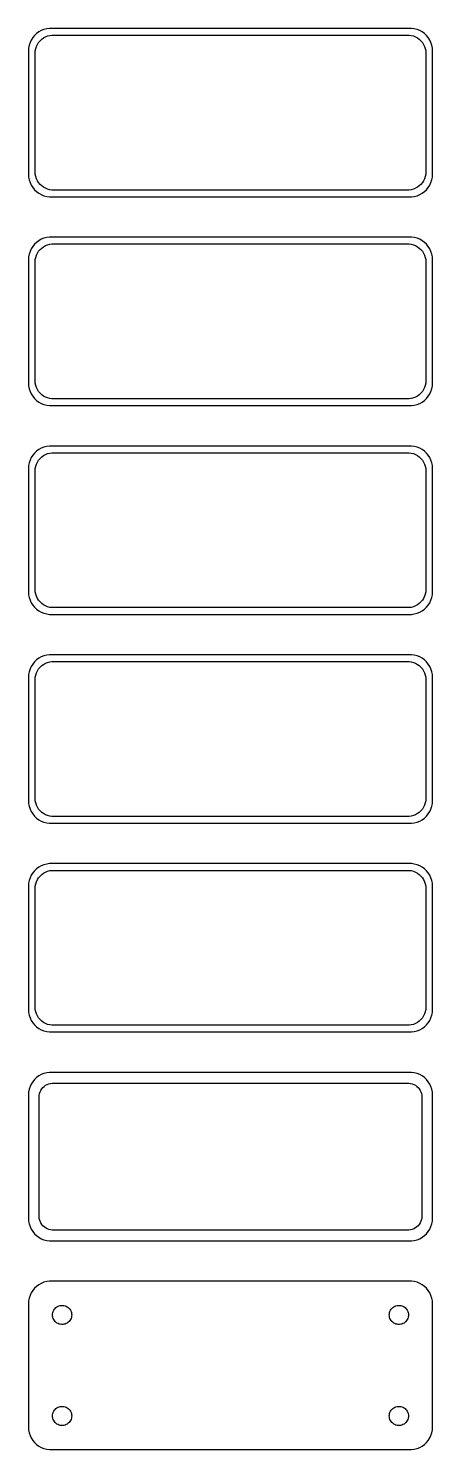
# Model space of a CAD drawing. Header units: metres. Extents: x -45 to 45, y 679 to 1367.
# Drawn here: x -45 to 45, y 678.8 to 995.2 of the extents above; entities that cross this region are included whole.
import ezdxf

# ---------------------------------------------------------------- set-up
doc = ezdxf.new("R2010")
doc.units = ezdxf.units.M

msp = doc.modelspace()

# ---------------------------------------------------------------- linework, layer by layer
for p, q in [((-43.1871, 994.103), (-43.6448, 993.673)), ((-42.6791, 994.472), (-43.1871, 994.103)), ((-42.1289, 994.774), (-42.6791, 994.472)), ((-41.5451, 995.005), (-42.1289, 994.774)), ((-40.9369, 995.161), (-41.5451, 995.005)), ((-40.3139, 995.24), (-40.9369, 995.161)), ((40.3139, 995.24), (-40.3139, 995.24)), ((40.9369, 995.161), (40.3139, 995.24)), ((41.5451, 995.005), (40.9369, 995.161)), ((42.1289, 994.774), (41.5451, 995.005)), ((42.6791, 994.472), (42.1289, 994.774)), ((43.1871, 994.103), (42.6791, 994.472)), ((43.6448, 993.673), (43.1871, 994.103)), ((-44.9606, 990.877), (-45, 990.25)), ((-44.8429, 991.493), (-44.9606, 990.877)), ((-44.6489, 992.091), (-44.8429, 991.493)), ((-44.3815, 992.659), (-44.6489, 992.091)), ((-44.0451, 993.189), (-44.3815, 992.659)), ((-43.6448, 993.673), (-44.0451, 993.189)), ((-43.4685, 990.251), (-43.3743, 990.745)), ((-43.3743, 990.745), (-43.2191, 991.222)), ((-43.2191, 991.222), (-43.0052, 991.677)), ((-43.0052, 991.677), (-42.7361, 992.101)), ((-42.7361, 992.101), (-42.4159, 992.488)), ((-42.4159, 992.488), (-42.0497, 992.832)), ((-42.0497, 992.832), (-41.6433, 993.127)), ((-41.6433, 993.127), (-41.2031, 993.369)), ((-41.2031, 993.369), (-40.7361, 993.554)), ((-40.7361, 993.554), (-40.2495, 993.679)), ((-40.2495, 993.679), (-39.7512, 993.742)), ((-39.7512, 993.742), (39.7512, 993.742)), ((39.7512, 993.742), (40.2495, 993.679)), ((40.2495, 993.679), (40.7361, 993.554)), ((40.7361, 993.554), (41.2031, 993.369)), ((41.2031, 993.369), (41.6433, 993.127)), ((41.6433, 993.127), (42.0497, 992.832)), ((42.0497, 992.832), (42.4159, 992.488)), ((42.4159, 992.488), (42.7361, 992.101)), ((42.7361, 992.101), (43.0052, 991.677)), ((43.0052, 991.677), (43.2191, 991.222)), ((43.2191, 991.222), (43.3743, 990.745)), ((43.3743, 990.745), (43.4685, 990.251)), ((44.0451, 993.189), (43.6448, 993.673)), ((44.3815, 992.659), (44.0451, 993.189)), ((44.6489, 992.091), (44.3815, 992.659)), ((44.8429, 991.493), (44.6489, 992.091)), ((44.9606, 990.877), (44.8429, 991.493)), ((45, 990.25), (44.9606, 990.877)), ((-45, 990.25), (-45, 962.75)), ((-43.5, 989.75), (-43.4685, 990.251)), ((-43.5, 963.25), (-43.5, 989.75)), ((43.4685, 990.251), (43.5, 989.75)), ((43.5, 989.75), (43.5, 963.25)), ((45, 962.75), (45, 990.25)), ((-45, 962.75), (-44.9606, 962.123)), ((-44.9606, 962.123), (-44.8429, 961.507)), ((-43.4685, 962.749), (-43.5, 963.25)), ((-43.3743, 962.255), (-43.4685, 962.749)), ((-43.2191, 961.778), (-43.3743, 962.255)), ((43.3743, 962.255), (43.2191, 961.778)), ((43.4685, 962.749), (43.3743, 962.255)), ((43.5, 963.25), (43.4685, 962.749)), ((44.8429, 961.507), (44.9606, 962.123)), ((44.9606, 962.123), (45, 962.75)), ((-44.8429, 961.507), (-44.6489, 960.909)), ((-44.6489, 960.909), (-44.3815, 960.341)), ((-44.3815, 960.341), (-44.0451, 959.811)), ((-44.0451, 959.811), (-43.6448, 959.327)), ((-43.6448, 959.327), (-43.1871, 958.897)), ((-43.0052, 961.323), (-43.2191, 961.778)), ((-42.7361, 960.899), (-43.0052, 961.323)), ((-42.4159, 960.512), (-42.7361, 960.899)), ((-42.0497, 960.168), (-42.4159, 960.512)), ((-41.6433, 959.873), (-42.0497, 960.168)), ((-41.2031, 959.631), (-41.6433, 959.873)), ((-40.7361, 959.446), (-41.2031, 959.631)), ((-40.2495, 959.321), (-40.7361, 959.446)), ((-39.7512, 959.258), (-40.2495, 959.321)), ((39.7512, 959.258), (-39.7512, 959.258)), ((40.2495, 959.321), (39.7512, 959.258)), ((40.7361, 959.446), (40.2495, 959.321)), ((41.2031, 959.631), (40.7361, 959.446)), ((41.6433, 959.873), (41.2031, 959.631)), ((42.0497, 960.168), (41.6433, 959.873)), ((42.4159, 960.512), (42.0497, 960.168)), ((42.7361, 960.899), (42.4159, 960.512)), ((43.0052, 961.323), (42.7361, 960.899)), ((43.2191, 961.778), (43.0052, 961.323)), ((43.1871, 958.897), (43.6448, 959.327)), ((43.6448, 959.327), (44.0451, 959.811)), ((44.0451, 959.811), (44.3815, 960.341)), ((44.3815, 960.341), (44.6489, 960.909)), ((44.6489, 960.909), (44.8429, 961.507)), ((-43.1871, 958.897), (-42.6791, 958.528)), ((-42.6791, 958.528), (-42.1289, 958.226)), ((-42.1289, 958.226), (-41.5451, 957.995)), ((-41.5451, 957.995), (-40.9369, 957.839)), ((-40.9369, 957.839), (-40.3139, 957.76)), ((-40.3139, 957.76), (40.3139, 957.76)), ((40.3139, 957.76), (40.9369, 957.839)), ((40.9369, 957.839), (41.5451, 957.995)), ((41.5451, 957.995), (42.1289, 958.226)), ((42.1289, 958.226), (42.6791, 958.528)), ((42.6791, 958.528), (43.1871, 958.897)), ((-44.0451, 946.689), (-44.3815, 946.159)), ((-43.6448, 947.173), (-44.0451, 946.689)), ((-43.1871, 947.603), (-43.6448, 947.173)), ((-42.6791, 947.972), (-43.1871, 947.603)), ((-42.1289, 948.274), (-42.6791, 947.972)), ((-42.4159, 945.988), (-42.0497, 946.332)), ((-41.5451, 948.505), (-42.1289, 948.274)), ((-42.0497, 946.332), (-41.6433, 946.627)), ((-41.6433, 946.627), (-41.2031, 946.869)), ((-40.9369, 948.661), (-41.5451, 948.505)), ((-41.2031, 946.869), (-40.7361, 947.054)), ((-40.3139, 948.74), (-40.9369, 948.661)), ((-40.7361, 947.054), (-40.2495, 947.179)), ((40.3139, 948.74), (-40.3139, 948.74)), ((-40.2495, 947.179), (-39.7512, 947.242)), ((-39.7512, 947.242), (39.7512, 947.242)), ((39.7512, 947.242), (40.2495, 947.179)), ((40.2495, 947.179), (40.7361, 947.054)), ((40.9369, 948.661), (40.3139, 948.74)), ((40.7361, 947.054), (41.2031, 946.869)), ((41.5451, 948.505), (40.9369, 948.661)), ((41.2031, 946.869), (41.6433, 946.627)), ((42.1289, 948.274), (41.5451, 948.505)), ((41.6433, 946.627), (42.0497, 946.332)), ((42.0497, 946.332), (42.4159, 945.988)), ((42.6791, 947.972), (42.1289, 948.274)), ((43.1871, 947.603), (42.6791, 947.972)), ((43.6448, 947.173), (43.1871, 947.603)), ((44.0451, 946.689), (43.6448, 947.173)), ((44.3815, 946.159), (44.0451, 946.689)), ((-44.9606, 944.377), (-45, 943.75)), ((-45, 943.75), (-45, 916.25)), ((-44.8429, 944.993), (-44.9606, 944.377)), ((-44.6489, 945.591), (-44.8429, 944.993)), ((-44.3815, 946.159), (-44.6489, 945.591)), ((-43.5, 943.25), (-43.4685, 943.751)), ((-43.5, 916.75), (-43.5, 943.25)), ((-43.4685, 943.751), (-43.3743, 944.245)), ((-43.3743, 944.245), (-43.2191, 944.722)), ((-43.2191, 944.722), (-43.0052, 945.177)), ((-43.0052, 945.177), (-42.7361, 945.601)), ((-42.7361, 945.601), (-42.4159, 945.988)), ((42.4159, 945.988), (42.7361, 945.601)), ((42.7361, 945.601), (43.0052, 945.177)), ((43.0052, 945.177), (43.2191, 944.722)), ((43.2191, 944.722), (43.3743, 944.245)), ((43.3743, 944.245), (43.4685, 943.751)), ((43.4685, 943.751), (43.5, 943.25)), ((43.5, 943.25), (43.5, 916.75)), ((44.6489, 945.591), (44.3815, 946.159)), ((44.8429, 944.993), (44.6489, 945.591)), ((44.9606, 944.377), (44.8429, 944.993)), ((45, 943.75), (44.9606, 944.377)), ((45, 916.25), (45, 943.75)), ((-45, 916.25), (-44.9606, 915.623)), ((-44.9606, 915.623), (-44.8429, 915.007)), ((-44.8429, 915.007), (-44.6489, 914.409)), ((-43.4685, 916.249), (-43.5, 916.75)), ((-43.3743, 915.755), (-43.4685, 916.249)), ((-43.2191, 915.278), (-43.3743, 915.755)), ((-43.0052, 914.823), (-43.2191, 915.278)), ((-42.7361, 914.399), (-43.0052, 914.823)), ((43.0052, 914.823), (42.7361, 914.399)), ((43.2191, 915.278), (43.0052, 914.823)), ((43.3743, 915.755), (43.2191, 915.278)), ((43.4685, 916.249), (43.3743, 915.755)), ((43.5, 916.75), (43.4685, 916.249)), ((44.6489, 914.409), (44.8429, 915.007)), ((44.8429, 915.007), (44.9606, 915.623)), ((44.9606, 915.623), (45, 916.25)), ((-44.6489, 914.409), (-44.3815, 913.841)), ((-44.3815, 913.841), (-44.0451, 913.311)), ((-44.0451, 913.311), (-43.6448, 912.827)), ((-43.6448, 912.827), (-43.1871, 912.397)), ((-43.1871, 912.397), (-42.6791, 912.028)), ((-42.4159, 914.012), (-42.7361, 914.399)), ((-42.6791, 912.028), (-42.1289, 911.726)), ((-42.0497, 913.668), (-42.4159, 914.012)), ((-42.1289, 911.726), (-41.5451, 911.495)), ((-41.6433, 913.373), (-42.0497, 913.668)), ((-41.2031, 913.131), (-41.6433, 913.373)), ((-41.5451, 911.495), (-40.9369, 911.339)), ((-40.7361, 912.946), (-41.2031, 913.131)), ((-40.2495, 912.821), (-40.7361, 912.946)), ((-39.7512, 912.758), (-40.2495, 912.821)), ((39.7512, 912.758), (-39.7512, 912.758)), ((40.2495, 912.821), (39.7512, 912.758)), ((40.7361, 912.946), (40.2495, 912.821)), ((41.2031, 913.131), (40.7361, 912.946)), ((40.9369, 911.339), (41.5451, 911.495)), ((41.6433, 913.373), (41.2031, 913.131)), ((41.5451, 911.495), (42.1289, 911.726)), ((42.0497, 913.668), (41.6433, 913.373)), ((42.4159, 914.012), (42.0497, 913.668)), ((42.1289, 911.726), (42.6791, 912.028)), ((42.7361, 914.399), (42.4159, 914.012)), ((42.6791, 912.028), (43.1871, 912.397)), ((43.1871, 912.397), (43.6448, 912.827)), ((43.6448, 912.827), (44.0451, 913.311)), ((44.0451, 913.311), (44.3815, 913.841)), ((44.3815, 913.841), (44.6489, 914.409)), ((-40.9369, 911.339), (-40.3139, 911.26)), ((-40.3139, 911.26), (40.3139, 911.26)), ((40.3139, 911.26), (40.9369, 911.339)), ((-41.5451, 902.005), (-42.1289, 901.774)), ((-40.9369, 902.161), (-41.5451, 902.005)), ((-40.3139, 902.24), (-40.9369, 902.161)), ((40.3139, 902.24), (-40.3139, 902.24)), ((40.9369, 902.161), (40.3139, 902.24)), ((41.5451, 902.005), (40.9369, 902.161)), ((42.1289, 901.774), (41.5451, 902.005)), ((-44.6489, 899.091), (-44.8429, 898.493)), ((-44.3815, 899.659), (-44.6489, 899.091)), ((-44.0451, 900.189), (-44.3815, 899.659)), ((-43.6448, 900.673), (-44.0451, 900.189)), ((-43.1871, 901.103), (-43.6448, 900.673)), ((-42.6791, 901.472), (-43.1871, 901.103)), ((-43.0052, 898.677), (-42.7361, 899.101)), ((-42.7361, 899.101), (-42.4159, 899.488)), ((-42.1289, 901.774), (-42.6791, 901.472)), ((-42.4159, 899.488), (-42.0497, 899.832)), ((-42.0497, 899.832), (-41.6433, 900.127)), ((-41.6433, 900.127), (-41.2031, 900.369)), ((-41.2031, 900.369), (-40.7361, 900.554)), ((-40.7361, 900.554), (-40.2495, 900.679)), ((-40.2495, 900.679), (-39.7512, 900.742)), ((-39.7512, 900.742), (39.7512, 900.742)), ((39.7512, 900.742), (40.2495, 900.679)), ((40.2495, 900.679), (40.7361, 900.554)), ((40.7361, 900.554), (41.2031, 900.369)), ((41.2031, 900.369), (41.6433, 900.127)), ((41.6433, 900.127), (42.0497, 899.832)), ((42.0497, 899.832), (42.4159, 899.488)), ((42.6791, 901.472), (42.1289, 901.774)), ((42.4159, 899.488), (42.7361, 899.101)), ((43.1871, 901.103), (42.6791, 901.472)), ((42.7361, 899.101), (43.0052, 898.677)), ((43.6448, 900.673), (43.1871, 901.103)), ((44.0451, 900.189), (43.6448, 900.673)), ((44.3815, 899.659), (44.0451, 900.189)), ((44.6489, 899.091), (44.3815, 899.659)), ((44.8429, 898.493), (44.6489, 899.091)), ((-44.9606, 897.877), (-45, 897.25)), ((-45, 897.25), (-45, 869.75)), ((-44.8429, 898.493), (-44.9606, 897.877)), ((-43.5, 896.75), (-43.4685, 897.251)), ((-43.5, 870.25), (-43.5, 896.75)), ((-43.4685, 897.251), (-43.3743, 897.745)), ((-43.3743, 897.745), (-43.2191, 898.222)), ((-43.2191, 898.222), (-43.0052, 898.677)), ((43.0052, 898.677), (43.2191, 898.222)), ((43.2191, 898.222), (43.3743, 897.745)), ((43.3743, 897.745), (43.4685, 897.251)), ((43.4685, 897.251), (43.5, 896.75)), ((43.5, 896.75), (43.5, 870.25)), ((44.9606, 897.877), (44.8429, 898.493)), ((45, 897.25), (44.9606, 897.877)), ((45, 869.75), (45, 897.25)), ((-45, 869.75), (-44.9606, 869.123)), ((-44.9606, 869.123), (-44.8429, 868.507)), ((-44.8429, 868.507), (-44.6489, 867.909)), ((-44.6489, 867.909), (-44.3815, 867.341)), ((-44.3815, 867.341), (-44.0451, 866.811)), ((-43.4685, 869.749), (-43.5, 870.25)), ((-43.3743, 869.255), (-43.4685, 869.749)), ((-43.2191, 868.778), (-43.3743, 869.255)), ((-43.0052, 868.323), (-43.2191, 868.778)), ((-42.7361, 867.899), (-43.0052, 868.323)), ((-42.4159, 867.512), (-42.7361, 867.899)), ((-42.0497, 867.168), (-42.4159, 867.512)), ((-41.6433, 866.873), (-42.0497, 867.168)), ((42.0497, 867.168), (41.6433, 866.873)), ((42.4159, 867.512), (42.0497, 867.168)), ((42.7361, 867.899), (42.4159, 867.512)), ((43.0052, 868.323), (42.7361, 867.899)), ((43.2191, 868.778), (43.0052, 868.323)), ((43.3743, 869.255), (43.2191, 868.778)), ((43.4685, 869.749), (43.3743, 869.255)), ((43.5, 870.25), (43.4685, 869.749)), ((44.0451, 866.811), (44.3815, 867.341)), ((44.3815, 867.341), (44.6489, 867.909)), ((44.6489, 867.909), (44.8429, 868.507)), ((44.8429, 868.507), (44.9606, 869.123)), ((44.9606, 869.123), (45, 869.75)), ((-44.0451, 866.811), (-43.6448, 866.327)), ((-43.6448, 866.327), (-43.1871, 865.897)), ((-43.1871, 865.897), (-42.6791, 865.528)), ((-42.6791, 865.528), (-42.1289, 865.226)), ((-42.1289, 865.226), (-41.5451, 864.995)), ((-41.2031, 866.631), (-41.6433, 866.873)), ((-41.5451, 864.995), (-40.9369, 864.839)), ((-40.7361, 866.446), (-41.2031, 866.631)), ((-40.9369, 864.839), (-40.3139, 864.76)), ((-40.2495, 866.321), (-40.7361, 866.446)), ((-40.3139, 864.76), (40.3139, 864.76)), ((-39.7512, 866.258), (-40.2495, 866.321)), ((39.7512, 866.258), (-39.7512, 866.258)), ((40.2495, 866.321), (39.7512, 866.258)), ((40.7361, 866.446), (40.2495, 866.321)), ((40.3139, 864.76), (40.9369, 864.839)), ((41.2031, 866.631), (40.7361, 866.446)), ((40.9369, 864.839), (41.5451, 864.995)), ((41.6433, 866.873), (41.2031, 866.631)), ((41.5451, 864.995), (42.1289, 865.226)), ((42.1289, 865.226), (42.6791, 865.528)), ((42.6791, 865.528), (43.1871, 865.897)), ((43.1871, 865.897), (43.6448, 866.327)), ((43.6448, 866.327), (44.0451, 866.811)), ((-43.1871, 854.603), (-43.6448, 854.173)), ((-42.6791, 854.972), (-43.1871, 854.603)), ((-42.1289, 855.274), (-42.6791, 854.972)), ((-41.5451, 855.505), (-42.1289, 855.274)), ((-40.9369, 855.661), (-41.5451, 855.505)), ((-40.3139, 855.74), (-40.9369, 855.661)), ((40.3139, 855.74), (-40.3139, 855.74)), ((40.9369, 855.661), (40.3139, 855.74)), ((41.5451, 855.505), (40.9369, 855.661)), ((42.1289, 855.274), (41.5451, 855.505)), ((42.6791, 854.972), (42.1289, 855.274)), ((43.1871, 854.603), (42.6791, 854.972)), ((43.6448, 854.173), (43.1871, 854.603)), ((-44.9606, 851.377), (-45, 850.75)), ((-44.8429, 851.993), (-44.9606, 851.377)), ((-44.6489, 852.591), (-44.8429, 851.993)), ((-44.3815, 853.159), (-44.6489, 852.591)), ((-44.0451, 853.689), (-44.3815, 853.159)), ((-43.6448, 854.173), (-44.0451, 853.689)), ((-43.3743, 851.245), (-43.2191, 851.722)), ((-43.2191, 851.722), (-43.0052, 852.177)), ((-43.0052, 852.177), (-42.7361, 852.601)), ((-42.7361, 852.601), (-42.4159, 852.988)), ((-42.4159, 852.988), (-42.0497, 853.332)), ((-42.0497, 853.332), (-41.6433, 853.627)), ((-41.6433, 853.627), (-41.2031, 853.869)), ((-41.2031, 853.869), (-40.7361, 854.054)), ((-40.7361, 854.054), (-40.2495, 854.179)), ((-40.2495, 854.179), (-39.7512, 854.242)), ((-39.7512, 854.242), (39.7512, 854.242)), ((39.7512, 854.242), (40.2495, 854.179)), ((40.2495, 854.179), (40.7361, 854.054)), ((40.7361, 854.054), (41.2031, 853.869)), ((41.2031, 853.869), (41.6433, 853.627)), ((41.6433, 853.627), (42.0497, 853.332)), ((42.0497, 853.332), (42.4159, 852.988)), ((42.4159, 852.988), (42.7361, 852.601)), ((42.7361, 852.601), (43.0052, 852.177)), ((43.0052, 852.177), (43.2191, 851.722)), ((43.2191, 851.722), (43.3743, 851.245)), ((44.0451, 853.689), (43.6448, 854.173)), ((44.3815, 853.159), (44.0451, 853.689)), ((44.6489, 852.591), (44.3815, 853.159)), ((44.8429, 851.993), (44.6489, 852.591)), ((44.9606, 851.377), (44.8429, 851.993)), ((45, 850.75), (44.9606, 851.377)), ((-45, 850.75), (-45, 823.25)), ((-43.5, 850.25), (-43.4685, 850.751)), ((-43.5, 823.75), (-43.5, 850.25)), ((-43.4685, 850.751), (-43.3743, 851.245)), ((43.3743, 851.245), (43.4685, 850.751)), ((43.4685, 850.751), (43.5, 850.25)), ((43.5, 850.25), (43.5, 823.75)), ((45, 823.25), (45, 850.75)), ((-45, 823.25), (-44.9606, 822.623)), ((-43.4685, 823.249), (-43.5, 823.75)), ((-43.3743, 822.755), (-43.4685, 823.249)), ((43.4685, 823.249), (43.3743, 822.755)), ((43.5, 823.75), (43.4685, 823.249)), ((44.9606, 822.623), (45, 823.25)), ((-44.9606, 822.623), (-44.8429, 822.007)), ((-44.8429, 822.007), (-44.6489, 821.409)), ((-44.6489, 821.409), (-44.3815, 820.841)), ((-44.3815, 820.841), (-44.0451, 820.311)), ((-44.0451, 820.311), (-43.6448, 819.827)), ((-43.6448, 819.827), (-43.1871, 819.397)), ((-43.2191, 822.278), (-43.3743, 822.755)), ((-43.0052, 821.823), (-43.2191, 822.278)), ((-42.7361, 821.399), (-43.0052, 821.823)), ((-42.4159, 821.012), (-42.7361, 821.399)), ((-42.0497, 820.668), (-42.4159, 821.012)), ((-41.6433, 820.373), (-42.0497, 820.668)), ((-41.2031, 820.131), (-41.6433, 820.373)), ((-40.7361, 819.946), (-41.2031, 820.131)), ((-40.2495, 819.821), (-40.7361, 819.946)), ((-39.7512, 819.758), (-40.2495, 819.821)), ((39.7512, 819.758), (-39.7512, 819.758)), ((40.2495, 819.821), (39.7512, 819.758)), ((40.7361, 819.946), (40.2495, 819.821)), ((41.2031, 820.131), (40.7361, 819.946)), ((41.6433, 820.373), (41.2031, 820.131)), ((42.0497, 820.668), (41.6433, 820.373)), ((42.4159, 821.012), (42.0497, 820.668)), ((42.7361, 821.399), (42.4159, 821.012)), ((43.0052, 821.823), (42.7361, 821.399)), ((43.2191, 822.278), (43.0052, 821.823)), ((43.1871, 819.397), (43.6448, 819.827)), ((43.3743, 822.755), (43.2191, 822.278)), ((43.6448, 819.827), (44.0451, 820.311)), ((44.0451, 820.311), (44.3815, 820.841)), ((44.3815, 820.841), (44.6489, 821.409)), ((44.6489, 821.409), (44.8429, 822.007)), ((44.8429, 822.007), (44.9606, 822.623)), ((-43.1871, 819.397), (-42.6791, 819.028)), ((-42.6791, 819.028), (-42.1289, 818.726)), ((-42.1289, 818.726), (-41.5451, 818.495)), ((-41.5451, 818.495), (-40.9369, 818.339)), ((-40.9369, 818.339), (-40.3139, 818.26)), ((-40.3139, 818.26), (40.3139, 818.26)), ((40.3139, 818.26), (40.9369, 818.339)), ((40.9369, 818.339), (41.5451, 818.495)), ((41.5451, 818.495), (42.1289, 818.726)), ((42.1289, 818.726), (42.6791, 819.028)), ((42.6791, 819.028), (43.1871, 819.397)), ((-44.0451, 807.189), (-44.3815, 806.659)), ((-43.6448, 807.673), (-44.0451, 807.189)), ((-43.1871, 808.103), (-43.6448, 807.673)), ((-42.6791, 808.472), (-43.1871, 808.103)), ((-42.1289, 808.774), (-42.6791, 808.472)), ((-41.5451, 809.005), (-42.1289, 808.774)), ((-42.0497, 806.832), (-41.6433, 807.127)), ((-41.6433, 807.127), (-41.2031, 807.369)), ((-40.9369, 809.161), (-41.5451, 809.005)), ((-41.2031, 807.369), (-40.7361, 807.554)), ((-40.3139, 809.24), (-40.9369, 809.161)), ((-40.7361, 807.554), (-40.2495, 807.679)), ((40.3139, 809.24), (-40.3139, 809.24)), ((-40.2495, 807.679), (-39.7512, 807.742)), ((-39.7512, 807.742), (39.7512, 807.742)), ((39.7512, 807.742), (40.2495, 807.679)), ((40.2495, 807.679), (40.7361, 807.554)), ((40.9369, 809.161), (40.3139, 809.24)), ((40.7361, 807.554), (41.2031, 807.369)), ((41.5451, 809.005), (40.9369, 809.161)), ((41.2031, 807.369), (41.6433, 807.127)), ((42.1289, 808.774), (41.5451, 809.005)), ((41.6433, 807.127), (42.0497, 806.832)), ((42.6791, 808.472), (42.1289, 808.774)), ((43.1871, 808.103), (42.6791, 808.472)), ((43.6448, 807.673), (43.1871, 808.103)), ((44.0451, 807.189), (43.6448, 807.673)), ((44.3815, 806.659), (44.0451, 807.189)), ((-44.9606, 804.877), (-45, 804.25)), ((-45, 804.25), (-45, 776.75)), ((-44.8429, 805.493), (-44.9606, 804.877)), ((-44.6489, 806.091), (-44.8429, 805.493)), ((-44.3815, 806.659), (-44.6489, 806.091)), ((-43.5, 803.75), (-43.4685, 804.251)), ((-43.4685, 804.251), (-43.3743, 804.745)), ((-43.3743, 804.745), (-43.2191, 805.222)), ((-43.2191, 805.222), (-43.0052, 805.677)), ((-43.0052, 805.677), (-42.7361, 806.101)), ((-42.7361, 806.101), (-42.4159, 806.488)), ((-42.4159, 806.488), (-42.0497, 806.832)), ((42.0497, 806.832), (42.4159, 806.488)), ((42.4159, 806.488), (42.7361, 806.101)), ((42.7361, 806.101), (43.0052, 805.677)), ((43.0052, 805.677), (43.2191, 805.222)), ((43.2191, 805.222), (43.3743, 804.745)), ((43.3743, 804.745), (43.4685, 804.251)), ((43.4685, 804.251), (43.5, 803.75)), ((44.6489, 806.091), (44.3815, 806.659)), ((44.8429, 805.493), (44.6489, 806.091)), ((44.9606, 804.877), (44.8429, 805.493)), ((45, 804.25), (44.9606, 804.877)), ((45, 776.75), (45, 804.25)), ((-43.5, 777.25), (-43.5, 803.75)), ((43.5, 803.75), (43.5, 777.25)), ((-45, 776.75), (-44.9606, 776.123)), ((-44.9606, 776.123), (-44.8429, 775.507)), ((-44.8429, 775.507), (-44.6489, 774.909)), ((-43.4685, 776.749), (-43.5, 777.25)), ((-43.3743, 776.255), (-43.4685, 776.749)), ((-43.2191, 775.778), (-43.3743, 776.255)), ((-43.0052, 775.323), (-43.2191, 775.778)), ((43.2191, 775.778), (43.0052, 775.323)), ((43.3743, 776.255), (43.2191, 775.778)), ((43.4685, 776.749), (43.3743, 776.255)), ((43.5, 777.25), (43.4685, 776.749)), ((44.6489, 774.909), (44.8429, 775.507)), ((44.8429, 775.507), (44.9606, 776.123)), ((44.9606, 776.123), (45, 776.75)), ((-44.6489, 774.909), (-44.3815, 774.341)), ((-44.3815, 774.341), (-44.0451, 773.811)), ((-44.0451, 773.811), (-43.6448, 773.327)), ((-43.6448, 773.327), (-43.1871, 772.897)), ((-43.1871, 772.897), (-42.6791, 772.528)), ((-42.7361, 774.899), (-43.0052, 775.323)), ((-42.4159, 774.512), (-42.7361, 774.899)), ((-42.6791, 772.528), (-42.1289, 772.226)), ((-42.0497, 774.168), (-42.4159, 774.512)), ((-42.1289, 772.226), (-41.5451, 771.995)), ((-41.6433, 773.873), (-42.0497, 774.168)), ((-41.2031, 773.631), (-41.6433, 773.873)), ((-40.7361, 773.446), (-41.2031, 773.631)), ((-40.2495, 773.321), (-40.7361, 773.446)), ((-39.7512, 773.258), (-40.2495, 773.321)), ((39.7512, 773.258), (-39.7512, 773.258)), ((40.2495, 773.321), (39.7512, 773.258)), ((40.7361, 773.446), (40.2495, 773.321)), ((41.2031, 773.631), (40.7361, 773.446)), ((41.6433, 773.873), (41.2031, 773.631)), ((41.5451, 771.995), (42.1289, 772.226)), ((42.0497, 774.168), (41.6433, 773.873)), ((42.4159, 774.512), (42.0497, 774.168)), ((42.1289, 772.226), (42.6791, 772.528)), ((42.7361, 774.899), (42.4159, 774.512)), ((42.6791, 772.528), (43.1871, 772.897)), ((43.0052, 775.323), (42.7361, 774.899)), ((43.1871, 772.897), (43.6448, 773.327)), ((43.6448, 773.327), (44.0451, 773.811)), ((44.0451, 773.811), (44.3815, 774.341)), ((44.3815, 774.341), (44.6489, 774.909)), ((-41.5451, 771.995), (-40.9369, 771.839)), ((-40.9369, 771.839), (-40.3139, 771.76)), ((-40.3139, 771.76), (40.3139, 771.76)), ((40.3139, 771.76), (40.9369, 771.839)), ((40.9369, 771.839), (41.5451, 771.995)), ((-40.3139, 762.74), (-40.9369, 762.661)), ((40.3139, 762.74), (-40.3139, 762.74)), ((40.9369, 762.661), (40.3139, 762.74)), ((-44.6489, 759.591), (-44.8429, 758.993)), ((-44.3815, 760.159), (-44.6489, 759.591)), ((-44.0451, 760.689), (-44.3815, 760.159)), ((-43.6448, 761.173), (-44.0451, 760.689)), ((-43.1871, 761.603), (-43.6448, 761.173)), ((-42.6791, 761.972), (-43.1871, 761.603)), ((-42.1289, 762.274), (-42.6791, 761.972)), ((-41.5451, 762.505), (-42.1289, 762.274)), ((-41.7692, 759.381), (-41.4842, 759.649)), ((-40.9369, 762.661), (-41.5451, 762.505)), ((-41.4842, 759.649), (-41.168, 759.878)), ((-41.168, 759.878), (-40.8254, 760.067)), ((-40.8254, 760.067), (-40.4619, 760.211)), ((-40.4619, 760.211), (-40.0833, 760.308)), ((-40.0833, 760.308), (-39.6954, 760.357)), ((-39.6954, 760.357), (39.6954, 760.357)), ((39.6954, 760.357), (40.0833, 760.308)), ((40.0833, 760.308), (40.4619, 760.211)), ((40.4619, 760.211), (40.8254, 760.067)), ((40.8254, 760.067), (41.168, 759.878)), ((41.5451, 762.505), (40.9369, 762.661)), ((41.168, 759.878), (41.4842, 759.649)), ((41.4842, 759.649), (41.7692, 759.381)), ((42.1289, 762.274), (41.5451, 762.505)), ((42.6791, 761.972), (42.1289, 762.274)), ((43.1871, 761.603), (42.6791, 761.972)), ((43.6448, 761.173), (43.1871, 761.603)), ((44.0451, 760.689), (43.6448, 761.173)), ((44.3815, 760.159), (44.0451, 760.689)), ((44.6489, 759.591), (44.3815, 760.159)), ((44.8429, 758.993), (44.6489, 759.591)), ((-44.9606, 758.377), (-45, 757.75)), ((-45, 757.75), (-45, 730.25)), ((-44.8429, 758.993), (-44.9606, 758.377)), ((-42.6129, 757.25), (-42.5884, 757.64)), ((-42.6129, 730.75), (-42.6129, 757.25)), ((-42.5884, 757.64), (-42.5151, 758.024)), ((-42.5151, 758.024), (-42.3943, 758.396)), ((-42.3943, 758.396), (-42.2279, 758.75)), ((-42.2279, 758.75), (-42.0184, 759.08)), ((-42.0184, 759.08), (-41.7692, 759.381)), ((41.7692, 759.381), (42.0184, 759.08)), ((42.0184, 759.08), (42.2279, 758.75)), ((42.2279, 758.75), (42.3943, 758.396)), ((42.3943, 758.396), (42.5151, 758.024)), ((42.5151, 758.024), (42.5884, 757.64)), ((42.5884, 757.64), (42.6129, 757.25)), ((42.6129, 757.25), (42.6129, 730.75)), ((44.9606, 758.377), (44.8429, 758.993)), ((45, 757.75), (44.9606, 758.377)), ((45, 730.25), (45, 757.75)), ((-45, 730.25), (-44.9606, 729.623)), ((-44.9606, 729.623), (-44.8429, 729.007)), ((-44.8429, 729.007), (-44.6489, 728.409)), ((-44.6489, 728.409), (-44.3815, 727.841)), ((-42.5884, 730.36), (-42.6129, 730.75)), ((-42.5151, 729.976), (-42.5884, 730.36)), ((-42.3943, 729.604), (-42.5151, 729.976)), ((-42.2279, 729.25), (-42.3943, 729.604)), ((-42.0184, 728.92), (-42.2279, 729.25)), ((-41.7692, 728.619), (-42.0184, 728.92)), ((-41.4842, 728.351), (-41.7692, 728.619)), ((-41.168, 728.122), (-41.4842, 728.351)), ((-40.8254, 727.933), (-41.168, 728.122)), ((-40.4619, 727.789), (-40.8254, 727.933)), ((40.8254, 727.933), (40.4619, 727.789)), ((41.168, 728.122), (40.8254, 727.933)), ((41.4842, 728.351), (41.168, 728.122)), ((41.7692, 728.619), (41.4842, 728.351)), ((42.0184, 728.92), (41.7692, 728.619)), ((42.2279, 729.25), (42.0184, 728.92)), ((42.3943, 729.604), (42.2279, 729.25)), ((42.5151, 729.976), (42.3943, 729.604)), ((42.5884, 730.36), (42.5151, 729.976)), ((42.6129, 730.75), (42.5884, 730.36)), ((44.3815, 727.841), (44.6489, 728.409)), ((44.6489, 728.409), (44.8429, 729.007)), ((44.8429, 729.007), (44.9606, 729.623)), ((44.9606, 729.623), (45, 730.25)), ((-44.3815, 727.841), (-44.0451, 727.311)), ((-44.0451, 727.311), (-43.6448, 726.827)), ((-43.6448, 726.827), (-43.1871, 726.397)), ((-43.1871, 726.397), (-42.6791, 726.028)), ((-42.6791, 726.028), (-42.1289, 725.726)), ((-42.1289, 725.726), (-41.5451, 725.495)), ((-41.5451, 725.495), (-40.9369, 725.339)), ((-40.9369, 725.339), (-40.3139, 725.26)), ((-40.0833, 727.692), (-40.4619, 727.789)), ((-40.3139, 725.26), (40.3139, 725.26)), ((-39.6954, 727.643), (-40.0833, 727.692)), ((39.6954, 727.643), (-39.6954, 727.643)), ((40.0833, 727.692), (39.6954, 727.643)), ((40.4619, 727.789), (40.0833, 727.692)), ((40.3139, 725.26), (40.9369, 725.339)), ((40.9369, 725.339), (41.5451, 725.495)), ((41.5451, 725.495), (42.1289, 725.726)), ((42.1289, 725.726), (42.6791, 726.028)), ((42.6791, 726.028), (43.1871, 726.397)), ((43.1871, 726.397), (43.6448, 726.827)), ((43.6448, 726.827), (44.0451, 727.311)), ((44.0451, 727.311), (44.3815, 727.841)), ((-42.6791, 715.472), (-43.1871, 715.103)), ((-42.1289, 715.774), (-42.6791, 715.472)), ((-41.5451, 716.005), (-42.1289, 715.774)), ((-40.9369, 716.161), (-41.5451, 716.005)), ((-40.3139, 716.24), (-40.9369, 716.161)), ((40.3139, 716.24), (-40.3139, 716.24)), ((40.9369, 716.161), (40.3139, 716.24)), ((41.5451, 716.005), (40.9369, 716.161)), ((42.1289, 715.774), (41.5451, 716.005)), ((42.6791, 715.472), (42.1289, 715.774)), ((43.1871, 715.103), (42.6791, 715.472)), ((-44.8429, 712.493), (-44.9606, 711.877)), ((-44.6489, 713.091), (-44.8429, 712.493)), ((-44.3815, 713.659), (-44.6489, 713.091)), ((-44.0451, 714.189), (-44.3815, 713.659)), ((-43.6448, 714.673), (-44.0451, 714.189)), ((-43.1871, 715.103), (-43.6448, 714.673)), ((43.6448, 714.673), (43.1871, 715.103)), ((44.0451, 714.189), (43.6448, 714.673)), ((44.3815, 713.659), (44.0451, 714.189)), ((44.6489, 713.091), (44.3815, 713.659)), ((44.8429, 712.493), (44.6489, 713.091)), ((44.9606, 711.877), (44.8429, 712.493)), ((-44.9606, 711.877), (-45, 711.25)), ((-45, 711.25), (-45, 683.75)), ((-39.6353, 708.75), (-39.6185, 709.018)), ((-39.6185, 709.018), (-39.5682, 709.281)), ((-39.5682, 709.281), (-39.4853, 709.536)), ((-39.4853, 709.536), (-39.3712, 709.779)), ((-39.3712, 709.779), (-39.2275, 710.005)), ((-39.2275, 710.005), (-39.0565, 710.212)), ((-39.0565, 710.212), (-38.8611, 710.395)), ((-38.8611, 710.395), (-38.6441, 710.553)), ((-38.6441, 710.553), (-38.4092, 710.682)), ((-38.4092, 710.682), (-38.1598, 710.781)), ((-38.1598, 710.781), (-37.9001, 710.847)), ((-37.9001, 710.847), (-37.6341, 710.881)), ((-37.6341, 710.881), (-37.3659, 710.881)), ((-37.3659, 710.881), (-37.0999, 710.847)), ((-37.0999, 710.847), (-36.8401, 710.781)), ((-36.8401, 710.781), (-36.5908, 710.682)), ((-36.5908, 710.682), (-36.3559, 710.553)), ((-36.3559, 710.553), (-36.1389, 710.395)), ((-36.1389, 710.395), (-35.9434, 710.212)), ((-35.9434, 710.212), (-35.7725, 710.005)), ((-35.7725, 710.005), (-35.6288, 709.779)), ((-35.6288, 709.779), (-35.5146, 709.536)), ((-35.5146, 709.536), (-35.4318, 709.281)), ((-35.4318, 709.281), (-35.3815, 709.018)), ((-35.3815, 709.018), (-35.3647, 708.75)), ((35.3647, 708.75), (35.3815, 709.018)), ((35.3815, 709.018), (35.4318, 709.281)), ((35.4318, 709.281), (35.5146, 709.536)), ((35.5146, 709.536), (35.6288, 709.779)), ((35.6288, 709.779), (35.7725, 710.005)), ((35.7725, 710.005), (35.9434, 710.212)), ((35.9434, 710.212), (36.1389, 710.395)), ((36.1389, 710.395), (36.3559, 710.553)), ((36.3559, 710.553), (36.5908, 710.682)), ((36.5908, 710.682), (36.8401, 710.781)), ((36.8401, 710.781), (37.0999, 710.847)), ((37.0999, 710.847), (37.3659, 710.881)), ((37.3659, 710.881), (37.6341, 710.881)), ((37.6341, 710.881), (37.9001, 710.847)), ((37.9001, 710.847), (38.1598, 710.781)), ((38.1598, 710.781), (38.4092, 710.682)), ((38.4092, 710.682), (38.6441, 710.553)), ((38.6441, 710.553), (38.8611, 710.395)), ((38.8611, 710.395), (39.0565, 710.212)), ((39.0565, 710.212), (39.2275, 710.005)), ((39.2275, 710.005), (39.3712, 709.779)), ((39.3712, 709.779), (39.4853, 709.536)), ((39.4853, 709.536), (39.5682, 709.281)), ((39.5682, 709.281), (39.6185, 709.018)), ((39.6185, 709.018), (39.6353, 708.75)), ((45, 711.25), (44.9606, 711.877)), ((45, 683.75), (45, 711.25)), ((-39.6185, 708.482), (-39.6353, 708.75)), ((-39.5682, 708.219), (-39.6185, 708.482)), ((-39.4853, 707.964), (-39.5682, 708.219)), ((-39.3712, 707.721), (-39.4853, 707.964)), ((-39.2275, 707.495), (-39.3712, 707.721)), ((-39.0565, 707.288), (-39.2275, 707.495)), ((-38.8611, 707.105), (-39.0565, 707.288)), ((-38.6441, 706.947), (-38.8611, 707.105)), ((-38.4092, 706.818), (-38.6441, 706.947)), ((-38.1598, 706.719), (-38.4092, 706.818)), ((-37.9001, 706.653), (-38.1598, 706.719)), ((-37.6341, 706.619), (-37.9001, 706.653)), ((-37.3659, 706.619), (-37.6341, 706.619)), ((-37.0999, 706.653), (-37.3659, 706.619)), ((-36.8401, 706.719), (-37.0999, 706.653)), ((-36.5908, 706.818), (-36.8401, 706.719)), ((-36.3559, 706.947), (-36.5908, 706.818)), ((-36.1389, 707.105), (-36.3559, 706.947)), ((-35.9434, 707.288), (-36.1389, 707.105)), ((-35.7725, 707.495), (-35.9434, 707.288)), ((-35.6288, 707.721), (-35.7725, 707.495)), ((-35.5146, 707.964), (-35.6288, 707.721)), ((-35.4318, 708.219), (-35.5146, 707.964)), ((-35.3815, 708.482), (-35.4318, 708.219)), ((-35.3647, 708.75), (-35.3815, 708.482)), ((35.3815, 708.482), (35.3647, 708.75)), ((35.4318, 708.219), (35.3815, 708.482)), ((35.5146, 707.964), (35.4318, 708.219)), ((35.6288, 707.721), (35.5146, 707.964)), ((35.7725, 707.495), (35.6288, 707.721)), ((35.9434, 707.288), (35.7725, 707.495)), ((36.1389, 707.105), (35.9434, 707.288)), ((36.3559, 706.947), (36.1389, 707.105)), ((36.5908, 706.818), (36.3559, 706.947)), ((36.8401, 706.719), (36.5908, 706.818)), ((37.0999, 706.653), (36.8401, 706.719)), ((37.3659, 706.619), (37.0999, 706.653)), ((37.6341, 706.619), (37.3659, 706.619)), ((37.9001, 706.653), (37.6341, 706.619)), ((38.1598, 706.719), (37.9001, 706.653)), ((38.4092, 706.818), (38.1598, 706.719)), ((38.6441, 706.947), (38.4092, 706.818)), ((38.8611, 707.105), (38.6441, 706.947)), ((39.0565, 707.288), (38.8611, 707.105)), ((39.2275, 707.495), (39.0565, 707.288)), ((39.3712, 707.721), (39.2275, 707.495)), ((39.4853, 707.964), (39.3712, 707.721)), ((39.5682, 708.219), (39.4853, 707.964)), ((39.6185, 708.482), (39.5682, 708.219)), ((39.6353, 708.75), (39.6185, 708.482)), ((-39.6185, 686.518), (-39.5682, 686.781)), ((-39.5682, 686.781), (-39.4853, 687.036)), ((-39.4853, 687.036), (-39.3712, 687.279)), ((-39.3712, 687.279), (-39.2275, 687.505)), ((-39.2275, 687.505), (-39.0565, 687.712)), ((-39.0565, 687.712), (-38.8611, 687.895)), ((-38.8611, 687.895), (-38.6441, 688.053)), ((-38.6441, 688.053), (-38.4092, 688.182)), ((-38.4092, 688.182), (-38.1598, 688.281)), ((-38.1598, 688.281), (-37.9001, 688.347)), ((-37.9001, 688.347), (-37.6341, 688.381)), ((-37.6341, 688.381), (-37.3659, 688.381)), ((-37.3659, 688.381), (-37.0999, 688.347)), ((-37.0999, 688.347), (-36.8401, 688.281)), ((-36.8401, 688.281), (-36.5908, 688.182)), ((-36.5908, 688.182), (-36.3559, 688.053)), ((-36.3559, 688.053), (-36.1389, 687.895)), ((-36.1389, 687.895), (-35.9434, 687.712)), ((-35.9434, 687.712), (-35.7725, 687.505)), ((-35.7725, 687.505), (-35.6288, 687.279)), ((-35.6288, 687.279), (-35.5146, 687.036)), ((-35.5146, 687.036), (-35.4318, 686.781)), ((-35.4318, 686.781), (-35.3815, 686.518)), ((35.3815, 686.518), (35.4318, 686.781)), ((35.4318, 686.781), (35.5146, 687.036)), ((35.5146, 687.036), (35.6288, 687.279)), ((35.6288, 687.279), (35.7725, 687.505)), ((35.7725, 687.505), (35.9434, 687.712)), ((35.9434, 687.712), (36.1389, 687.895)), ((36.1389, 687.895), (36.3559, 688.053)), ((36.3559, 688.053), (36.5908, 688.182)), ((36.5908, 688.182), (36.8401, 688.281)), ((36.8401, 688.281), (37.0999, 688.347)), ((37.0999, 688.347), (37.3659, 688.381)), ((37.3659, 688.381), (37.6341, 688.381)), ((37.6341, 688.381), (37.9001, 688.347)), ((37.9001, 688.347), (38.1598, 688.281)), ((38.1598, 688.281), (38.4092, 688.182)), ((38.4092, 688.182), (38.6441, 688.053)), ((38.6441, 688.053), (38.8611, 687.895)), ((38.8611, 687.895), (39.0565, 687.712)), ((39.0565, 687.712), (39.2275, 687.505)), ((39.2275, 687.505), (39.3712, 687.279)), ((39.3712, 687.279), (39.4853, 687.036)), ((39.4853, 687.036), (39.5682, 686.781)), ((39.5682, 686.781), (39.6185, 686.518)), ((-45, 683.75), (-44.9606, 683.123)), ((-39.6353, 686.25), (-39.6185, 686.518)), ((-39.6185, 685.982), (-39.6353, 686.25)), ((-39.5682, 685.719), (-39.6185, 685.982)), ((-39.4853, 685.464), (-39.5682, 685.719)), ((-39.3712, 685.221), (-39.4853, 685.464)), ((-39.2275, 684.995), (-39.3712, 685.221)), ((-39.0565, 684.788), (-39.2275, 684.995)), ((-38.8611, 684.605), (-39.0565, 684.788)), ((-38.6441, 684.447), (-38.8611, 684.605)), ((-38.4092, 684.318), (-38.6441, 684.447)), ((-38.1598, 684.219), (-38.4092, 684.318)), ((-37.9001, 684.153), (-38.1598, 684.219)), ((-37.6341, 684.119), (-37.9001, 684.153)), ((-37.3659, 684.119), (-37.6341, 684.119)), ((-37.0999, 684.153), (-37.3659, 684.119)), ((-36.8401, 684.219), (-37.0999, 684.153)), ((-36.5908, 684.318), (-36.8401, 684.219)), ((-36.3559, 684.447), (-36.5908, 684.318)), ((-36.1389, 684.605), (-36.3559, 684.447)), ((-35.9434, 684.788), (-36.1389, 684.605)), ((-35.7725, 684.995), (-35.9434, 684.788)), ((-35.6288, 685.221), (-35.7725, 684.995)), ((-35.5146, 685.464), (-35.6288, 685.221)), ((-35.4318, 685.719), (-35.5146, 685.464)), ((-35.3815, 685.982), (-35.4318, 685.719)), ((-35.3815, 686.518), (-35.3647, 686.25)), ((-35.3647, 686.25), (-35.3815, 685.982)), ((35.3647, 686.25), (35.3815, 686.518)), ((35.3815, 685.982), (35.3647, 686.25)), ((35.4318, 685.719), (35.3815, 685.982)), ((35.5146, 685.464), (35.4318, 685.719)), ((35.6288, 685.221), (35.5146, 685.464)), ((35.7725, 684.995), (35.6288, 685.221)), ((35.9434, 684.788), (35.7725, 684.995)), ((36.1389, 684.605), (35.9434, 684.788)), ((36.3559, 684.447), (36.1389, 684.605)), ((36.5908, 684.318), (36.3559, 684.447)), ((36.8401, 684.219), (36.5908, 684.318)), ((37.0999, 684.153), (36.8401, 684.219)), ((37.3659, 684.119), (37.0999, 684.153)), ((37.6341, 684.119), (37.3659, 684.119)), ((37.9001, 684.153), (37.6341, 684.119)), ((38.1598, 684.219), (37.9001, 684.153)), ((38.4092, 684.318), (38.1598, 684.219)), ((38.6441, 684.447), (38.4092, 684.318)), ((38.8611, 684.605), (38.6441, 684.447)), ((39.0565, 684.788), (38.8611, 684.605)), ((39.2275, 684.995), (39.0565, 684.788)), ((39.3712, 685.221), (39.2275, 684.995)), ((39.4853, 685.464), (39.3712, 685.221)), ((39.5682, 685.719), (39.4853, 685.464)), ((39.6185, 685.982), (39.5682, 685.719)), ((39.6185, 686.518), (39.6353, 686.25)), ((39.6353, 686.25), (39.6185, 685.982)), ((44.9606, 683.123), (45, 683.75)), ((-44.9606, 683.123), (-44.8429, 682.507)), ((-44.8429, 682.507), (-44.6489, 681.909)), ((-44.6489, 681.909), (-44.3815, 681.341)), ((-44.3815, 681.341), (-44.0451, 680.811)), ((-44.0451, 680.811), (-43.6448, 680.327)), ((43.6448, 680.327), (44.0451, 680.811)), ((44.0451, 680.811), (44.3815, 681.341)), ((44.3815, 681.341), (44.6489, 681.909)), ((44.6489, 681.909), (44.8429, 682.507)), ((44.8429, 682.507), (44.9606, 683.123)), ((-43.6448, 680.327), (-43.1871, 679.897)), ((-43.1871, 679.897), (-42.6791, 679.528)), ((-42.6791, 679.528), (-42.1289, 679.226)), ((-42.1289, 679.226), (-41.5451, 678.995)), ((-41.5451, 678.995), (-40.9369, 678.839)), ((-40.9369, 678.839), (-40.3139, 678.76)), ((-40.3139, 678.76), (40.3139, 678.76)), ((40.3139, 678.76), (40.9369, 678.839)), ((40.9369, 678.839), (41.5451, 678.995)), ((41.5451, 678.995), (42.1289, 679.226)), ((42.1289, 679.226), (42.6791, 679.528)), ((42.6791, 679.528), (43.1871, 679.897)), ((43.1871, 679.897), (43.6448, 680.327))]:
    msp.add_line(p, q)

doc.saveas('drawing.dxf')
